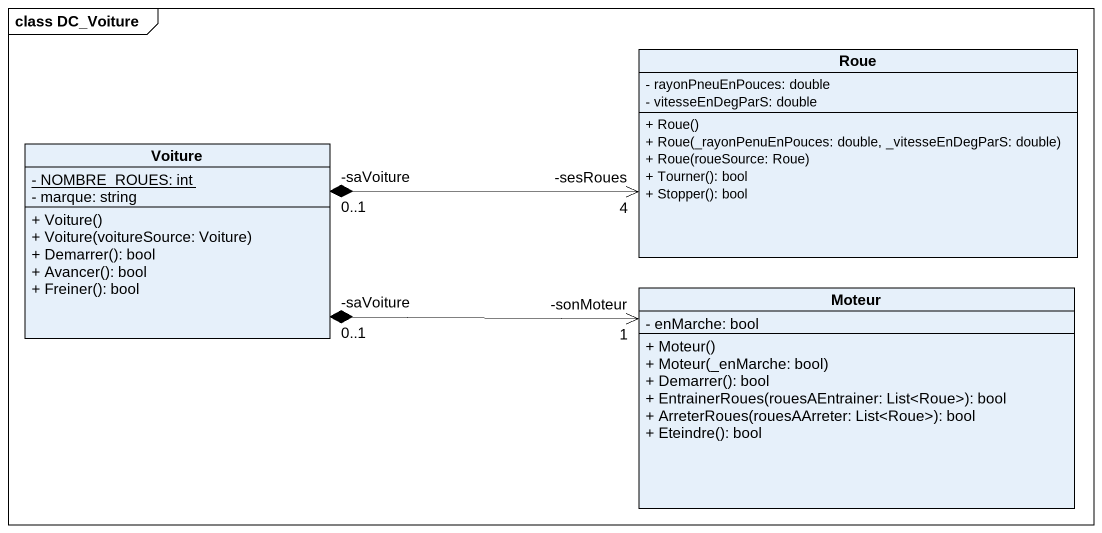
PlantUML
@startuml
mainframe class DC_Voiture
hide circle
hide empty members
skinparam classAttributeIconSize 0
class Roue {
  - rayonPneuEnPouces: double
  - vitesseEnDegParS: double
  + Roue()
  + Roue(_rayonPenuEnPouces: double, _vitesseEnDegParS: double)
  + Roue(roueSource: Roue)
  + Tourner(): bool
  + Stopper(): bool
}
class Voiture {
  {static} - NOMBRE_ROUES: int
  - marque: string
  + Voiture()
  + Voiture(voitureSource: Voiture)
  + Demarrer(): bool
  + Avancer(): bool
  + Freiner(): bool
}
class Moteur {
  - enMarche: bool
  + Moteur()
  + Moteur(_enMarche: bool)
  + Demarrer(): bool
  + EntrainerRoues(rouesAEntrainer: List<Roue>): bool
  + ArreterRoues(rouesAArreter: List<Roue>): bool
  + Eteindre(): bool
}
Voiture "-saVoiture\n0..1" *-right-> "-sesRoues\n4" Roue
Voiture "-saVoiture\n0..1" *-right-> "-sonMoteur\n1" Moteur
@enduml
